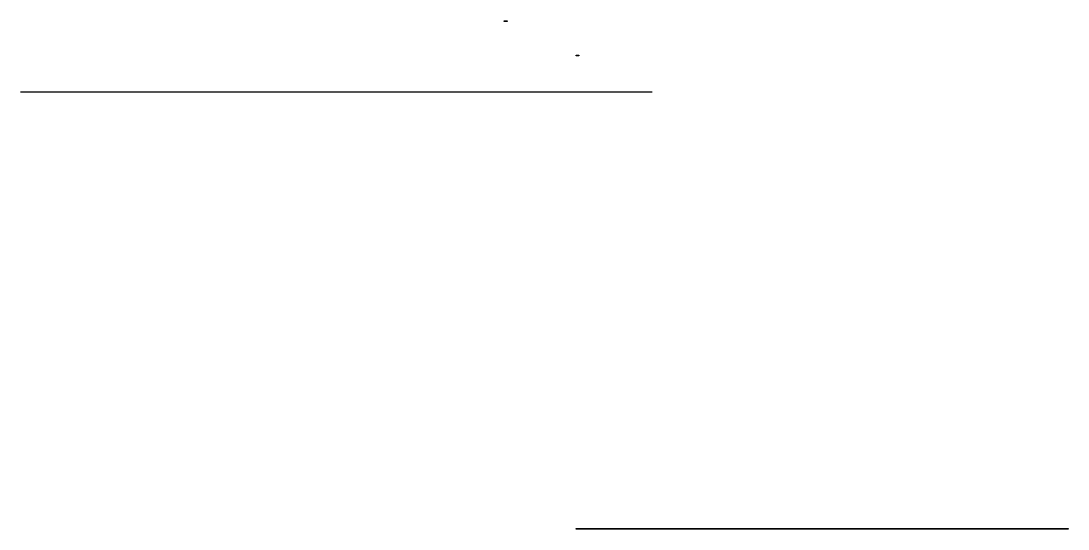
# Model space of a CAD drawing. Header units: millimetres. Extents: x -29 to 14.7, y -0.4 to 20.9.
import ezdxf

# ---------------------------------------------------------------- set-up
doc = ezdxf.new("R2010")
doc.units = ezdxf.units.MM

msp = doc.modelspace()

# ---------------------------------------------------------------- linework, layer by layer
for points in [[(-8.847, 20.840058), (-8.847, 20.860058), (-8.727, 20.860058), (-8.727, 20.840058)], [(-5.847, 19.404826), (-5.847, 19.424826), (-5.727, 19.424826), (-5.727, 19.404826)], [(-29.047, 17.88), (-29.047, 17.9), (-2.671612, 17.9), (-2.671612, 17.88)], [(-5.847, -0.365), (-5.847, -0.345), (14.719613, -0.345), (14.719613, -0.365)]]:
    msp.add_lwpolyline(points, close=True)

doc.saveas('drawing.dxf')
